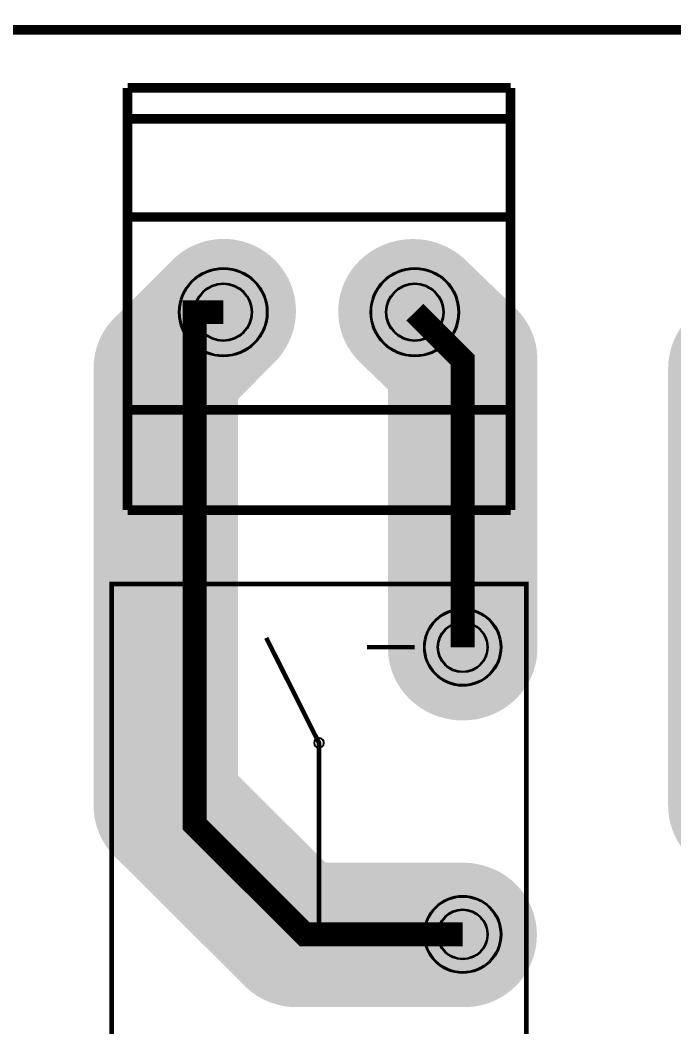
# Model space of a CAD drawing. Extents: x 165 to 5832, y -705 to 3005.
# Drawn here: x 2288 to 2970, y 1953 to 3005 of the extents above; entities that cross this region are included whole.
import ezdxf

# ---------------------------------------------------------------- set-up
doc = ezdxf.new("R2010")
doc.units = 9
for name, color, linetype, true_color in [('BoardOutLine', 7, 'Continuous', 0xff00ff), ('BottomLayer', 7, 'Continuous', 0x0000ff), ('BottomPasteMaskLayer', 7, 'Continuous', 0x800000), ('BottomSolderMaskLayer', 7, 'Continuous', 0xaa00ff), ('Multi-Layer', 7, 'Continuous', 0xc0c0c0), ('TopSilkLayer', 7, 'Continuous', 0xffcc00), ('TopSolderMaskLayer', 7, 'Continuous', 0x800080)]:
    doc.layers.add(name, color=color, linetype=linetype, true_color=true_color)

msp = doc.modelspace()

# ---------------------------------------------------------------- hatches: boundary and pattern name
at = {"layer": 'BottomLayer'}
for points in [[(2750, 1975), (2575, 1975), (2572.5, 1975), (2570.1, 1975.2), (2567.6, 1975.4), (2565.2, 1975.6), (2562.8, 1976), (2560.4, 1976.4), (2558, 1977), (2555.6, 1977.6), (2553.2, 1978.2), (2550.9, 1979), (2548.6, 1979.8), (2546.3, 1980.7), (2544, 1981.7), (2541.8, 1982.7), (2539.6, 1983.9), (2537.5, 1985), (2535.4, 1986.3), (2533.3, 1987.6), (2531.3, 1989), (2529.3, 1990.5), (2527.4, 1992), (2525.5, 1993.6), (2523.7, 1995.3), (2522, 1997), (2387, 2132), (2385.3, 2133.7), (2383.6, 2135.5), (2382, 2137.4), (2380.5, 2139.3), (2379, 2141.3), (2377.6, 2143.3), (2376.3, 2145.4), (2375, 2147.5), (2373.9, 2149.6), (2372.7, 2151.8), (2371.7, 2154), (2370.7, 2156.3), (2369.8, 2158.6), (2369, 2160.9), (2368.2, 2163.2), (2367.6, 2165.6), (2367, 2168), (2366.4, 2170.4), (2366, 2172.8), (2365.6, 2175.2), (2365.4, 2177.6), (2365.2, 2180.1), (2365, 2182.5), (2365, 2185), (2365, 2640), (2365, 2642.5), (2365.2, 2644.9), (2365.4, 2647.4), (2365.6, 2649.8), (2366, 2652.2), (2366.4, 2654.6), (2367, 2657), (2367.6, 2659.4), (2368.2, 2661.8), (2369, 2664.1), (2369.8, 2666.4), (2370.7, 2668.7), (2371.7, 2671), (2372.7, 2673.2), (2373.9, 2675.4), (2375, 2677.5), (2376.3, 2679.6), (2377.6, 2681.7), (2379, 2683.7), (2380.5, 2685.7), (2382, 2687.6), (2383.6, 2689.5), (2385.3, 2691.3), (2387, 2693), (2447, 2753), (2448.7, 2754.7), (2450.5, 2756.4), (2452.4, 2758), (2454.3, 2759.5), (2456.3, 2761), (2458.3, 2762.4), (2460.4, 2763.7), (2462.5, 2765), (2464.6, 2766.1), (2466.8, 2767.3), (2469, 2768.3), (2471.3, 2769.3), (2473.6, 2770.2), (2475.9, 2771), (2478.2, 2771.8), (2480.6, 2772.4), (2483, 2773), (2485.4, 2773.6), (2487.8, 2774), (2490.2, 2774.4), (2492.6, 2774.6), (2495.1, 2774.8), (2497.5, 2775), (2500, 2775), (2502.5, 2775), (2504.9, 2774.8), (2507.4, 2774.6), (2509.8, 2774.4), (2512.2, 2774), (2514.6, 2773.6), (2517, 2773), (2519.4, 2772.4), (2521.8, 2771.8), (2524.1, 2771), (2526.4, 2770.2), (2528.7, 2769.3), (2531, 2768.3), (2533.2, 2767.3), (2535.4, 2766.1), (2537.5, 2765), (2539.6, 2763.7), (2541.7, 2762.4), (2543.7, 2761), (2545.7, 2759.5), (2547.6, 2758), (2549.5, 2756.4), (2551.3, 2754.7), (2553, 2753), (2554.7, 2751.3), (2556.4, 2749.5), (2558, 2747.6), (2559.5, 2745.7), (2561, 2743.7), (2562.4, 2741.7), (2563.7, 2739.6), (2565, 2737.5), (2566.1, 2735.4), (2567.3, 2733.2), (2568.3, 2731), (2569.3, 2728.7), (2570.2, 2726.4), (2571, 2724.1), (2571.8, 2721.8), (2572.4, 2719.4), (2573, 2717), (2573.6, 2714.6), (2574, 2712.2), (2574.4, 2709.8), (2574.6, 2707.4), (2574.8, 2704.9), (2575, 2702.5), (2575, 2700), (2575, 2697.5), (2574.8, 2695.1), (2574.6, 2692.6), (2574.4, 2690.2), (2574, 2687.8), (2573.6, 2685.4), (2573, 2683), (2572.4, 2680.6), (2571.8, 2678.2), (2571, 2675.9), (2570.2, 2673.6), (2569.3, 2671.3), (2568.3, 2669), (2567.3, 2666.8), (2566.1, 2664.6), (2565, 2662.5), (2563.7, 2660.4), (2562.4, 2658.3), (2561, 2656.3), (2559.5, 2654.3), (2558, 2652.4), (2556.4, 2650.5), (2554.7, 2648.7), (2553, 2647), (2515, 2608.9), (2515, 2216.1), (2606.1, 2125), (2750, 2125), (2752.5, 2125), (2754.9, 2124.8), (2757.4, 2124.6), (2759.8, 2124.4), (2762.2, 2124), (2764.6, 2123.6), (2767, 2123), (2769.4, 2122.4), (2771.8, 2121.8), (2774.1, 2121), (2776.4, 2120.2), (2778.7, 2119.3), (2781, 2118.3), (2783.2, 2117.3), (2785.4, 2116.1), (2787.5, 2115), (2789.6, 2113.7), (2791.7, 2112.4), (2793.7, 2111), (2795.7, 2109.5), (2797.6, 2108), (2799.5, 2106.4), (2801.3, 2104.7), (2803, 2103), (2804.7, 2101.3), (2806.4, 2099.5), (2808, 2097.6), (2809.5, 2095.7), (2811, 2093.7), (2812.4, 2091.7), (2813.7, 2089.6), (2815, 2087.5), (2816.1, 2085.4), (2817.3, 2083.2), (2818.3, 2081), (2819.3, 2078.7), (2820.2, 2076.4), (2821, 2074.1), (2821.8, 2071.8), (2822.4, 2069.4), (2823, 2067), (2823.6, 2064.6), (2824, 2062.2), (2824.4, 2059.8), (2824.6, 2057.4), (2824.8, 2054.9), (2825, 2052.5), (2825, 2050), (2825, 2047.5), (2824.8, 2045.1), (2824.6, 2042.6), (2824.4, 2040.2), (2824, 2037.8), (2823.6, 2035.4), (2823, 2033), (2822.4, 2030.6), (2821.8, 2028.2), (2821, 2025.9), (2820.2, 2023.6), (2819.3, 2021.3), (2818.3, 2019), (2817.3, 2016.8), (2816.1, 2014.6), (2815, 2012.5), (2813.7, 2010.4), (2812.4, 2008.3), (2811, 2006.3), (2809.5, 2004.3), (2808, 2002.4), (2806.4, 2000.5), (2804.7, 1998.7), (2803, 1997), (2801.3, 1995.3), (2799.5, 1993.6), (2797.6, 1992), (2795.7, 1990.5), (2793.7, 1989), (2791.7, 1987.6), (2789.6, 1986.3), (2787.5, 1985), (2785.4, 1983.9), (2783.2, 1982.7), (2781, 1981.7), (2778.7, 1980.7), (2776.4, 1979.8), (2774.1, 1979), (2771.8, 1978.2), (2769.4, 1977.6), (2767, 1977), (2764.6, 1976.4), (2762.2, 1976), (2759.8, 1975.6), (2757.4, 1975.4), (2754.9, 1975.2), (2752.5, 1975), (2750, 1975)], [(2675, 2350), (2675, 2618.9), (2647, 2647), (2645.3, 2648.7), (2643.6, 2650.5), (2642, 2652.4), (2640.5, 2654.3), (2639, 2656.3), (2637.6, 2658.3), (2636.3, 2660.4), (2635, 2662.5), (2633.9, 2664.6), (2632.7, 2666.8), (2631.7, 2669), (2630.7, 2671.3), (2629.8, 2673.6), (2629, 2675.9), (2628.2, 2678.2), (2627.6, 2680.6), (2627, 2683), (2626.4, 2685.4), (2626, 2687.8), (2625.6, 2690.2), (2625.4, 2692.6), (2625.2, 2695.1), (2625, 2697.5), (2625, 2700), (2625, 2702.5), (2625.2, 2704.9), (2625.4, 2707.4), (2625.6, 2709.8), (2626, 2712.2), (2626.4, 2714.6), (2627, 2717), (2627.6, 2719.4), (2628.2, 2721.8), (2629, 2724.1), (2629.8, 2726.4), (2630.7, 2728.7), (2631.7, 2731), (2632.7, 2733.2), (2633.9, 2735.4), (2635, 2737.5), (2636.3, 2739.6), (2637.6, 2741.7), (2639, 2743.7), (2640.5, 2745.7), (2642, 2747.6), (2643.6, 2749.5), (2645.3, 2751.3), (2647, 2753), (2648.7, 2754.7), (2650.5, 2756.4), (2652.4, 2758), (2654.3, 2759.5), (2656.3, 2761), (2658.3, 2762.4), (2660.4, 2763.7), (2662.5, 2765), (2664.6, 2766.1), (2666.8, 2767.3), (2669, 2768.3), (2671.3, 2769.3), (2673.6, 2770.2), (2675.9, 2771), (2678.2, 2771.8), (2680.6, 2772.4), (2683, 2773), (2685.4, 2773.6), (2687.8, 2774), (2690.2, 2774.4), (2692.6, 2774.6), (2695.1, 2774.8), (2697.5, 2775), (2700, 2775), (2702.4, 2775), (2704.9, 2774.8), (2707.3, 2774.6), (2709.8, 2774.4), (2712.2, 2774), (2714.6, 2773.6), (2717, 2773), (2719.4, 2772.4), (2721.8, 2771.8), (2724.1, 2771), (2726.4, 2770.2), (2728.7, 2769.3), (2730.9, 2768.3), (2733.2, 2767.3), (2735.3, 2766.1), (2737.5, 2765), (2739.6, 2763.7), (2741.7, 2762.4), (2743.7, 2761), (2745.7, 2759.5), (2747.6, 2758), (2749.4, 2756.4), (2751.3, 2754.7), (2753, 2753), (2803, 2703), (2804.7, 2701.3), (2806.4, 2699.4), (2808, 2697.6), (2809.5, 2695.7), (2811, 2693.7), (2812.4, 2691.7), (2813.7, 2689.6), (2815, 2687.5), (2816.1, 2685.3), (2817.3, 2683.2), (2818.3, 2680.9), (2819.3, 2678.7), (2820.2, 2676.4), (2821, 2674.1), (2821.8, 2671.8), (2822.4, 2669.4), (2823, 2667), (2823.6, 2664.6), (2824, 2662.2), (2824.4, 2659.8), (2824.6, 2657.3), (2824.8, 2654.9), (2825, 2652.4), (2825, 2650), (2825, 2350), (2825, 2347.5), (2824.8, 2345.1), (2824.6, 2342.6), (2824.4, 2340.2), (2824, 2337.8), (2823.6, 2335.4), (2823, 2333), (2822.4, 2330.6), (2821.8, 2328.2), (2821, 2325.9), (2820.2, 2323.6), (2819.3, 2321.3), (2818.3, 2319), (2817.3, 2316.8), (2816.1, 2314.6), (2815, 2312.5), (2813.7, 2310.4), (2812.4, 2308.3), (2811, 2306.3), (2809.5, 2304.3), (2808, 2302.4), (2806.4, 2300.5), (2804.7, 2298.7), (2803, 2297), (2801.3, 2295.3), (2799.5, 2293.6), (2797.6, 2292), (2795.7, 2290.5), (2793.7, 2289), (2791.7, 2287.6), (2789.6, 2286.3), (2787.5, 2285), (2785.4, 2283.9), (2783.2, 2282.7), (2781, 2281.7), (2778.7, 2280.7), (2776.4, 2279.8), (2774.1, 2279), (2771.8, 2278.2), (2769.4, 2277.6), (2767, 2277), (2764.6, 2276.4), (2762.2, 2276), (2759.8, 2275.6), (2757.4, 2275.4), (2754.9, 2275.2), (2752.5, 2275), (2750, 2275), (2747.5, 2275), (2745.1, 2275.2), (2742.6, 2275.4), (2740.2, 2275.6), (2737.8, 2276), (2735.4, 2276.4), (2733, 2277), (2730.6, 2277.6), (2728.2, 2278.2), (2725.9, 2279), (2723.6, 2279.8), (2721.3, 2280.7), (2719, 2281.7), (2716.8, 2282.7), (2714.6, 2283.9), (2712.5, 2285), (2710.4, 2286.3), (2708.3, 2287.6), (2706.3, 2289), (2704.3, 2290.5), (2702.4, 2292), (2700.5, 2293.6), (2698.7, 2295.3), (2697, 2297), (2695.3, 2298.7), (2693.6, 2300.5), (2692, 2302.4), (2690.5, 2304.3), (2689, 2306.3), (2687.6, 2308.3), (2686.3, 2310.4), (2685, 2312.5), (2683.9, 2314.6), (2682.7, 2316.8), (2681.7, 2319), (2680.7, 2321.3), (2679.8, 2323.6), (2679, 2325.9), (2678.2, 2328.2), (2677.6, 2330.6), (2677, 2333), (2676.4, 2335.4), (2676, 2337.8), (2675.6, 2340.2), (2675.4, 2342.6), (2675.2, 2345.1), (2675, 2347.5), (2675, 2350)], [(3350, 1975), (3175, 1975), (3172.5, 1975), (3170.1, 1975.2), (3167.7, 1975.4), (3165.2, 1975.6), (3162.8, 1976), (3160.4, 1976.4), (3158, 1977), (3155.6, 1977.6), (3153.2, 1978.2), (3150.9, 1979), (3148.6, 1979.8), (3146.3, 1980.7), (3144, 1981.7), (3141.8, 1982.7), (3139.6, 1983.9), (3137.5, 1985), (3135.4, 1986.3), (3133.3, 1987.6), (3131.3, 1989), (3129.3, 1990.5), (3127.4, 1992), (3125.6, 1993.6), (3123.7, 1995.3), (3122, 1997), (2987, 2132), (2985.3, 2133.7), (2983.6, 2135.5), (2982, 2137.4), (2980.5, 2139.3), (2979, 2141.3), (2977.6, 2143.3), (2976.3, 2145.4), (2975, 2147.5), (2973.9, 2149.6), (2972.7, 2151.8), (2971.7, 2154), (2970.7, 2156.3), (2969.8, 2158.6), (2969, 2160.9), (2968.2, 2163.2), (2967.6, 2165.6), (2967, 2168), (2966.4, 2170.4), (2966, 2172.8), (2965.6, 2175.2), (2965.4, 2177.6), (2965.2, 2180.1), (2965, 2182.5), (2965, 2185), (2965, 2640), (2965, 2642.5), (2965.2, 2644.9), (2965.4, 2647.4), (2965.6, 2649.8), (2966, 2652.2), (2966.4, 2654.6), (2967, 2657), (2967.6, 2659.4), (2968.2, 2661.8), (2969, 2664.1), (2969.8, 2666.4), (2970.7, 2668.7), (2971.7, 2671), (2972.7, 2673.2), (2973.9, 2675.4), (2975, 2677.5), (2976.3, 2679.6), (2977.6, 2681.7), (2979, 2683.7), (2980.5, 2685.7), (2982, 2687.6), (2983.6, 2689.5), (2985.3, 2691.3), (2987, 2693), (3047, 2753), (3048.7, 2754.7), (3050.6, 2756.4), (3052.4, 2758), (3054.3, 2759.5), (3056.3, 2761), (3058.3, 2762.4), (3060.4, 2763.7), (3062.5, 2765), (3064.6, 2766.1), (3066.8, 2767.3), (3069, 2768.3), (3071.3, 2769.3), (3073.6, 2770.2), (3075.9, 2771), (3078.2, 2771.8), (3080.6, 2772.4), (3083, 2773), (3085.4, 2773.6), (3087.8, 2774), (3090.2, 2774.4), (3092.7, 2774.6), (3095.1, 2774.8), (3097.5, 2775), (3100, 2775), (3102.5, 2775), (3104.9, 2774.8), (3107.4, 2774.6), (3109.8, 2774.4), (3112.2, 2774), (3114.6, 2773.6), (3117, 2773), (3119.4, 2772.4), (3121.8, 2771.8), (3124.1, 2771), (3126.4, 2770.2), (3128.7, 2769.3), (3131, 2768.3), (3133.2, 2767.3), (3135.4, 2766.1), (3137.5, 2765), (3139.6, 2763.7), (3141.7, 2762.4), (3143.7, 2761), (3145.7, 2759.5), (3147.6, 2758), (3149.5, 2756.4), (3151.3, 2754.7), (3153, 2753), (3154.7, 2751.3), (3156.4, 2749.5), (3158, 2747.6), (3159.5, 2745.7), (3161, 2743.7), (3162.4, 2741.7), (3163.7, 2739.6), (3165, 2737.5), (3166.1, 2735.4), (3167.3, 2733.2), (3168.3, 2731), (3169.3, 2728.7), (3170.2, 2726.4), (3171, 2724.1), (3171.8, 2721.8), (3172.4, 2719.4), (3173, 2717), (3173.6, 2714.6), (3174, 2712.2), (3174.4, 2709.8), (3174.6, 2707.4), (3174.8, 2704.9), (3175, 2702.5), (3175, 2700), (3175, 2697.5), (3174.8, 2695.1), (3174.6, 2692.6), (3174.4, 2690.2), (3174, 2687.8), (3173.6, 2685.4), (3173, 2683), (3172.4, 2680.6), (3171.8, 2678.2), (3171, 2675.9), (3170.2, 2673.6), (3169.3, 2671.3), (3168.3, 2669), (3167.3, 2666.8), (3166.1, 2664.6), (3165, 2662.5), (3163.7, 2660.4), (3162.4, 2658.3), (3161, 2656.3), (3159.5, 2654.3), (3158, 2652.4), (3156.4, 2650.5), (3154.7, 2648.7), (3153, 2647), (3115, 2608.9), (3115, 2216.1), (3206.1, 2125), (3350, 2125), (3352.5, 2125), (3354.9, 2124.8), (3357.4, 2124.6), (3359.8, 2124.4), (3362.2, 2124), (3364.6, 2123.6), (3367, 2123), (3369.4, 2122.4), (3371.8, 2121.8), (3374.1, 2121), (3376.4, 2120.2), (3378.7, 2119.3), (3381, 2118.3), (3383.2, 2117.3), (3385.4, 2116.1), (3387.5, 2115), (3389.6, 2113.7), (3391.7, 2112.4), (3393.7, 2111), (3395.7, 2109.5), (3397.6, 2108), (3399.5, 2106.4), (3401.3, 2104.7), (3403, 2103), (3404.7, 2101.3), (3406.4, 2099.5), (3408, 2097.6), (3409.5, 2095.7), (3411, 2093.7), (3412.4, 2091.7), (3413.7, 2089.6), (3415, 2087.5), (3416.1, 2085.4), (3417.3, 2083.2), (3418.3, 2081), (3419.3, 2078.7), (3420.2, 2076.4), (3421, 2074.1), (3421.8, 2071.8), (3422.4, 2069.4), (3423, 2067), (3423.6, 2064.6), (3424, 2062.2), (3424.4, 2059.8), (3424.6, 2057.4), (3424.8, 2054.9), (3425, 2052.5), (3425, 2050), (3425, 2047.5), (3424.8, 2045.1), (3424.6, 2042.6), (3424.4, 2040.2), (3424, 2037.8), (3423.6, 2035.4), (3423, 2033), (3422.4, 2030.6), (3421.8, 2028.2), (3421, 2025.9), (3420.2, 2023.6), (3419.3, 2021.3), (3418.3, 2019), (3417.3, 2016.8), (3416.1, 2014.6), (3415, 2012.5), (3413.7, 2010.4), (3412.4, 2008.3), (3411, 2006.3), (3409.5, 2004.3), (3408, 2002.4), (3406.4, 2000.5), (3404.7, 1998.7), (3403, 1997), (3401.3, 1995.3), (3399.5, 1993.6), (3397.6, 1992), (3395.7, 1990.5), (3393.7, 1989), (3391.7, 1987.6), (3389.6, 1986.3), (3387.5, 1985), (3385.4, 1983.9), (3383.2, 1982.7), (3381, 1981.7), (3378.7, 1980.7), (3376.4, 1979.8), (3374.1, 1979), (3371.8, 1978.2), (3369.4, 1977.6), (3367, 1977), (3364.6, 1976.4), (3362.2, 1976), (3359.8, 1975.6), (3357.4, 1975.4), (3354.9, 1975.2), (3352.5, 1975), (3350, 1975)]]:
    msp.add_hatch(color=256, dxfattribs=at).paths.add_polyline_path(points)
at = {"layer": 'BottomPasteMaskLayer'}
for points in [[(2750, 1975), (2575, 1975), (2572.5, 1975), (2570.1, 1975.2), (2567.6, 1975.4), (2565.2, 1975.6), (2562.8, 1976), (2560.4, 1976.4), (2558, 1977), (2555.6, 1977.6), (2553.2, 1978.2), (2550.9, 1979), (2548.6, 1979.8), (2546.3, 1980.7), (2544, 1981.7), (2541.8, 1982.7), (2539.6, 1983.9), (2537.5, 1985), (2535.4, 1986.3), (2533.3, 1987.6), (2531.3, 1989), (2529.3, 1990.5), (2527.4, 1992), (2525.5, 1993.6), (2523.7, 1995.3), (2522, 1997), (2387, 2132), (2385.3, 2133.7), (2383.6, 2135.5), (2382, 2137.4), (2380.5, 2139.3), (2379, 2141.3), (2377.6, 2143.3), (2376.3, 2145.4), (2375, 2147.5), (2373.9, 2149.6), (2372.7, 2151.8), (2371.7, 2154), (2370.7, 2156.3), (2369.8, 2158.6), (2369, 2160.9), (2368.2, 2163.2), (2367.6, 2165.6), (2367, 2168), (2366.4, 2170.4), (2366, 2172.8), (2365.6, 2175.2), (2365.4, 2177.6), (2365.2, 2180.1), (2365, 2182.5), (2365, 2185), (2365, 2640), (2365, 2642.5), (2365.2, 2644.9), (2365.4, 2647.4), (2365.6, 2649.8), (2366, 2652.2), (2366.4, 2654.6), (2367, 2657), (2367.6, 2659.4), (2368.2, 2661.8), (2369, 2664.1), (2369.8, 2666.4), (2370.7, 2668.7), (2371.7, 2671), (2372.7, 2673.2), (2373.9, 2675.4), (2375, 2677.5), (2376.3, 2679.6), (2377.6, 2681.7), (2379, 2683.7), (2380.5, 2685.7), (2382, 2687.6), (2383.6, 2689.5), (2385.3, 2691.3), (2387, 2693), (2447, 2753), (2448.7, 2754.7), (2450.5, 2756.4), (2452.4, 2758), (2454.3, 2759.5), (2456.3, 2761), (2458.3, 2762.4), (2460.4, 2763.7), (2462.5, 2765), (2464.6, 2766.1), (2466.8, 2767.3), (2469, 2768.3), (2471.3, 2769.3), (2473.6, 2770.2), (2475.9, 2771), (2478.2, 2771.8), (2480.6, 2772.4), (2483, 2773), (2485.4, 2773.6), (2487.8, 2774), (2490.2, 2774.4), (2492.6, 2774.6), (2495.1, 2774.8), (2497.5, 2775), (2500, 2775), (2502.5, 2775), (2504.9, 2774.8), (2507.4, 2774.6), (2509.8, 2774.4), (2512.2, 2774), (2514.6, 2773.6), (2517, 2773), (2519.4, 2772.4), (2521.8, 2771.8), (2524.1, 2771), (2526.4, 2770.2), (2528.7, 2769.3), (2531, 2768.3), (2533.2, 2767.3), (2535.4, 2766.1), (2537.5, 2765), (2539.6, 2763.7), (2541.7, 2762.4), (2543.7, 2761), (2545.7, 2759.5), (2547.6, 2758), (2549.5, 2756.4), (2551.3, 2754.7), (2553, 2753), (2554.7, 2751.3), (2556.4, 2749.5), (2558, 2747.6), (2559.5, 2745.7), (2561, 2743.7), (2562.4, 2741.7), (2563.7, 2739.6), (2565, 2737.5), (2566.1, 2735.4), (2567.3, 2733.2), (2568.3, 2731), (2569.3, 2728.7), (2570.2, 2726.4), (2571, 2724.1), (2571.8, 2721.8), (2572.4, 2719.4), (2573, 2717), (2573.6, 2714.6), (2574, 2712.2), (2574.4, 2709.8), (2574.6, 2707.4), (2574.8, 2704.9), (2575, 2702.5), (2575, 2700), (2575, 2697.5), (2574.8, 2695.1), (2574.6, 2692.6), (2574.4, 2690.2), (2574, 2687.8), (2573.6, 2685.4), (2573, 2683), (2572.4, 2680.6), (2571.8, 2678.2), (2571, 2675.9), (2570.2, 2673.6), (2569.3, 2671.3), (2568.3, 2669), (2567.3, 2666.8), (2566.1, 2664.6), (2565, 2662.5), (2563.7, 2660.4), (2562.4, 2658.3), (2561, 2656.3), (2559.5, 2654.3), (2558, 2652.4), (2556.4, 2650.5), (2554.7, 2648.7), (2553, 2647), (2515, 2608.9), (2515, 2216.1), (2606.1, 2125), (2750, 2125), (2752.5, 2125), (2754.9, 2124.8), (2757.4, 2124.6), (2759.8, 2124.4), (2762.2, 2124), (2764.6, 2123.6), (2767, 2123), (2769.4, 2122.4), (2771.8, 2121.8), (2774.1, 2121), (2776.4, 2120.2), (2778.7, 2119.3), (2781, 2118.3), (2783.2, 2117.3), (2785.4, 2116.1), (2787.5, 2115), (2789.6, 2113.7), (2791.7, 2112.4), (2793.7, 2111), (2795.7, 2109.5), (2797.6, 2108), (2799.5, 2106.4), (2801.3, 2104.7), (2803, 2103), (2804.7, 2101.3), (2806.4, 2099.5), (2808, 2097.6), (2809.5, 2095.7), (2811, 2093.7), (2812.4, 2091.7), (2813.7, 2089.6), (2815, 2087.5), (2816.1, 2085.4), (2817.3, 2083.2), (2818.3, 2081), (2819.3, 2078.7), (2820.2, 2076.4), (2821, 2074.1), (2821.8, 2071.8), (2822.4, 2069.4), (2823, 2067), (2823.6, 2064.6), (2824, 2062.2), (2824.4, 2059.8), (2824.6, 2057.4), (2824.8, 2054.9), (2825, 2052.5), (2825, 2050), (2825, 2047.5), (2824.8, 2045.1), (2824.6, 2042.6), (2824.4, 2040.2), (2824, 2037.8), (2823.6, 2035.4), (2823, 2033), (2822.4, 2030.6), (2821.8, 2028.2), (2821, 2025.9), (2820.2, 2023.6), (2819.3, 2021.3), (2818.3, 2019), (2817.3, 2016.8), (2816.1, 2014.6), (2815, 2012.5), (2813.7, 2010.4), (2812.4, 2008.3), (2811, 2006.3), (2809.5, 2004.3), (2808, 2002.4), (2806.4, 2000.5), (2804.7, 1998.7), (2803, 1997), (2801.3, 1995.3), (2799.5, 1993.6), (2797.6, 1992), (2795.7, 1990.5), (2793.7, 1989), (2791.7, 1987.6), (2789.6, 1986.3), (2787.5, 1985), (2785.4, 1983.9), (2783.2, 1982.7), (2781, 1981.7), (2778.7, 1980.7), (2776.4, 1979.8), (2774.1, 1979), (2771.8, 1978.2), (2769.4, 1977.6), (2767, 1977), (2764.6, 1976.4), (2762.2, 1976), (2759.8, 1975.6), (2757.4, 1975.4), (2754.9, 1975.2), (2752.5, 1975), (2750, 1975)], [(2675, 2350), (2675, 2618.9), (2647, 2647), (2645.3, 2648.7), (2643.6, 2650.5), (2642, 2652.4), (2640.5, 2654.3), (2639, 2656.3), (2637.6, 2658.3), (2636.3, 2660.4), (2635, 2662.5), (2633.9, 2664.6), (2632.7, 2666.8), (2631.7, 2669), (2630.7, 2671.3), (2629.8, 2673.6), (2629, 2675.9), (2628.2, 2678.2), (2627.6, 2680.6), (2627, 2683), (2626.4, 2685.4), (2626, 2687.8), (2625.6, 2690.2), (2625.4, 2692.6), (2625.2, 2695.1), (2625, 2697.5), (2625, 2700), (2625, 2702.5), (2625.2, 2704.9), (2625.4, 2707.4), (2625.6, 2709.8), (2626, 2712.2), (2626.4, 2714.6), (2627, 2717), (2627.6, 2719.4), (2628.2, 2721.8), (2629, 2724.1), (2629.8, 2726.4), (2630.7, 2728.7), (2631.7, 2731), (2632.7, 2733.2), (2633.9, 2735.4), (2635, 2737.5), (2636.3, 2739.6), (2637.6, 2741.7), (2639, 2743.7), (2640.5, 2745.7), (2642, 2747.6), (2643.6, 2749.5), (2645.3, 2751.3), (2647, 2753), (2648.7, 2754.7), (2650.5, 2756.4), (2652.4, 2758), (2654.3, 2759.5), (2656.3, 2761), (2658.3, 2762.4), (2660.4, 2763.7), (2662.5, 2765), (2664.6, 2766.1), (2666.8, 2767.3), (2669, 2768.3), (2671.3, 2769.3), (2673.6, 2770.2), (2675.9, 2771), (2678.2, 2771.8), (2680.6, 2772.4), (2683, 2773), (2685.4, 2773.6), (2687.8, 2774), (2690.2, 2774.4), (2692.6, 2774.6), (2695.1, 2774.8), (2697.5, 2775), (2700, 2775), (2702.4, 2775), (2704.9, 2774.8), (2707.3, 2774.6), (2709.8, 2774.4), (2712.2, 2774), (2714.6, 2773.6), (2717, 2773), (2719.4, 2772.4), (2721.8, 2771.8), (2724.1, 2771), (2726.4, 2770.2), (2728.7, 2769.3), (2730.9, 2768.3), (2733.2, 2767.3), (2735.3, 2766.1), (2737.5, 2765), (2739.6, 2763.7), (2741.7, 2762.4), (2743.7, 2761), (2745.7, 2759.5), (2747.6, 2758), (2749.4, 2756.4), (2751.3, 2754.7), (2753, 2753), (2803, 2703), (2804.7, 2701.3), (2806.4, 2699.4), (2808, 2697.6), (2809.5, 2695.7), (2811, 2693.7), (2812.4, 2691.7), (2813.7, 2689.6), (2815, 2687.5), (2816.1, 2685.3), (2817.3, 2683.2), (2818.3, 2680.9), (2819.3, 2678.7), (2820.2, 2676.4), (2821, 2674.1), (2821.8, 2671.8), (2822.4, 2669.4), (2823, 2667), (2823.6, 2664.6), (2824, 2662.2), (2824.4, 2659.8), (2824.6, 2657.3), (2824.8, 2654.9), (2825, 2652.4), (2825, 2650), (2825, 2350), (2825, 2347.5), (2824.8, 2345.1), (2824.6, 2342.6), (2824.4, 2340.2), (2824, 2337.8), (2823.6, 2335.4), (2823, 2333), (2822.4, 2330.6), (2821.8, 2328.2), (2821, 2325.9), (2820.2, 2323.6), (2819.3, 2321.3), (2818.3, 2319), (2817.3, 2316.8), (2816.1, 2314.6), (2815, 2312.5), (2813.7, 2310.4), (2812.4, 2308.3), (2811, 2306.3), (2809.5, 2304.3), (2808, 2302.4), (2806.4, 2300.5), (2804.7, 2298.7), (2803, 2297), (2801.3, 2295.3), (2799.5, 2293.6), (2797.6, 2292), (2795.7, 2290.5), (2793.7, 2289), (2791.7, 2287.6), (2789.6, 2286.3), (2787.5, 2285), (2785.4, 2283.9), (2783.2, 2282.7), (2781, 2281.7), (2778.7, 2280.7), (2776.4, 2279.8), (2774.1, 2279), (2771.8, 2278.2), (2769.4, 2277.6), (2767, 2277), (2764.6, 2276.4), (2762.2, 2276), (2759.8, 2275.6), (2757.4, 2275.4), (2754.9, 2275.2), (2752.5, 2275), (2750, 2275), (2747.5, 2275), (2745.1, 2275.2), (2742.6, 2275.4), (2740.2, 2275.6), (2737.8, 2276), (2735.4, 2276.4), (2733, 2277), (2730.6, 2277.6), (2728.2, 2278.2), (2725.9, 2279), (2723.6, 2279.8), (2721.3, 2280.7), (2719, 2281.7), (2716.8, 2282.7), (2714.6, 2283.9), (2712.5, 2285), (2710.4, 2286.3), (2708.3, 2287.6), (2706.3, 2289), (2704.3, 2290.5), (2702.4, 2292), (2700.5, 2293.6), (2698.7, 2295.3), (2697, 2297), (2695.3, 2298.7), (2693.6, 2300.5), (2692, 2302.4), (2690.5, 2304.3), (2689, 2306.3), (2687.6, 2308.3), (2686.3, 2310.4), (2685, 2312.5), (2683.9, 2314.6), (2682.7, 2316.8), (2681.7, 2319), (2680.7, 2321.3), (2679.8, 2323.6), (2679, 2325.9), (2678.2, 2328.2), (2677.6, 2330.6), (2677, 2333), (2676.4, 2335.4), (2676, 2337.8), (2675.6, 2340.2), (2675.4, 2342.6), (2675.2, 2345.1), (2675, 2347.5), (2675, 2350)], [(3350, 1975), (3175, 1975), (3172.5, 1975), (3170.1, 1975.2), (3167.7, 1975.4), (3165.2, 1975.6), (3162.8, 1976), (3160.4, 1976.4), (3158, 1977), (3155.6, 1977.6), (3153.2, 1978.2), (3150.9, 1979), (3148.6, 1979.8), (3146.3, 1980.7), (3144, 1981.7), (3141.8, 1982.7), (3139.6, 1983.9), (3137.5, 1985), (3135.4, 1986.3), (3133.3, 1987.6), (3131.3, 1989), (3129.3, 1990.5), (3127.4, 1992), (3125.6, 1993.6), (3123.7, 1995.3), (3122, 1997), (2987, 2132), (2985.3, 2133.7), (2983.6, 2135.5), (2982, 2137.4), (2980.5, 2139.3), (2979, 2141.3), (2977.6, 2143.3), (2976.3, 2145.4), (2975, 2147.5), (2973.9, 2149.6), (2972.7, 2151.8), (2971.7, 2154), (2970.7, 2156.3), (2969.8, 2158.6), (2969, 2160.9), (2968.2, 2163.2), (2967.6, 2165.6), (2967, 2168), (2966.4, 2170.4), (2966, 2172.8), (2965.6, 2175.2), (2965.4, 2177.6), (2965.2, 2180.1), (2965, 2182.5), (2965, 2185), (2965, 2640), (2965, 2642.5), (2965.2, 2644.9), (2965.4, 2647.4), (2965.6, 2649.8), (2966, 2652.2), (2966.4, 2654.6), (2967, 2657), (2967.6, 2659.4), (2968.2, 2661.8), (2969, 2664.1), (2969.8, 2666.4), (2970.7, 2668.7), (2971.7, 2671), (2972.7, 2673.2), (2973.9, 2675.4), (2975, 2677.5), (2976.3, 2679.6), (2977.6, 2681.7), (2979, 2683.7), (2980.5, 2685.7), (2982, 2687.6), (2983.6, 2689.5), (2985.3, 2691.3), (2987, 2693), (3047, 2753), (3048.7, 2754.7), (3050.6, 2756.4), (3052.4, 2758), (3054.3, 2759.5), (3056.3, 2761), (3058.3, 2762.4), (3060.4, 2763.7), (3062.5, 2765), (3064.6, 2766.1), (3066.8, 2767.3), (3069, 2768.3), (3071.3, 2769.3), (3073.6, 2770.2), (3075.9, 2771), (3078.2, 2771.8), (3080.6, 2772.4), (3083, 2773), (3085.4, 2773.6), (3087.8, 2774), (3090.2, 2774.4), (3092.7, 2774.6), (3095.1, 2774.8), (3097.5, 2775), (3100, 2775), (3102.5, 2775), (3104.9, 2774.8), (3107.4, 2774.6), (3109.8, 2774.4), (3112.2, 2774), (3114.6, 2773.6), (3117, 2773), (3119.4, 2772.4), (3121.8, 2771.8), (3124.1, 2771), (3126.4, 2770.2), (3128.7, 2769.3), (3131, 2768.3), (3133.2, 2767.3), (3135.4, 2766.1), (3137.5, 2765), (3139.6, 2763.7), (3141.7, 2762.4), (3143.7, 2761), (3145.7, 2759.5), (3147.6, 2758), (3149.5, 2756.4), (3151.3, 2754.7), (3153, 2753), (3154.7, 2751.3), (3156.4, 2749.5), (3158, 2747.6), (3159.5, 2745.7), (3161, 2743.7), (3162.4, 2741.7), (3163.7, 2739.6), (3165, 2737.5), (3166.1, 2735.4), (3167.3, 2733.2), (3168.3, 2731), (3169.3, 2728.7), (3170.2, 2726.4), (3171, 2724.1), (3171.8, 2721.8), (3172.4, 2719.4), (3173, 2717), (3173.6, 2714.6), (3174, 2712.2), (3174.4, 2709.8), (3174.6, 2707.4), (3174.8, 2704.9), (3175, 2702.5), (3175, 2700), (3175, 2697.5), (3174.8, 2695.1), (3174.6, 2692.6), (3174.4, 2690.2), (3174, 2687.8), (3173.6, 2685.4), (3173, 2683), (3172.4, 2680.6), (3171.8, 2678.2), (3171, 2675.9), (3170.2, 2673.6), (3169.3, 2671.3), (3168.3, 2669), (3167.3, 2666.8), (3166.1, 2664.6), (3165, 2662.5), (3163.7, 2660.4), (3162.4, 2658.3), (3161, 2656.3), (3159.5, 2654.3), (3158, 2652.4), (3156.4, 2650.5), (3154.7, 2648.7), (3153, 2647), (3115, 2608.9), (3115, 2216.1), (3206.1, 2125), (3350, 2125), (3352.5, 2125), (3354.9, 2124.8), (3357.4, 2124.6), (3359.8, 2124.4), (3362.2, 2124), (3364.6, 2123.6), (3367, 2123), (3369.4, 2122.4), (3371.8, 2121.8), (3374.1, 2121), (3376.4, 2120.2), (3378.7, 2119.3), (3381, 2118.3), (3383.2, 2117.3), (3385.4, 2116.1), (3387.5, 2115), (3389.6, 2113.7), (3391.7, 2112.4), (3393.7, 2111), (3395.7, 2109.5), (3397.6, 2108), (3399.5, 2106.4), (3401.3, 2104.7), (3403, 2103), (3404.7, 2101.3), (3406.4, 2099.5), (3408, 2097.6), (3409.5, 2095.7), (3411, 2093.7), (3412.4, 2091.7), (3413.7, 2089.6), (3415, 2087.5), (3416.1, 2085.4), (3417.3, 2083.2), (3418.3, 2081), (3419.3, 2078.7), (3420.2, 2076.4), (3421, 2074.1), (3421.8, 2071.8), (3422.4, 2069.4), (3423, 2067), (3423.6, 2064.6), (3424, 2062.2), (3424.4, 2059.8), (3424.6, 2057.4), (3424.8, 2054.9), (3425, 2052.5), (3425, 2050), (3425, 2047.5), (3424.8, 2045.1), (3424.6, 2042.6), (3424.4, 2040.2), (3424, 2037.8), (3423.6, 2035.4), (3423, 2033), (3422.4, 2030.6), (3421.8, 2028.2), (3421, 2025.9), (3420.2, 2023.6), (3419.3, 2021.3), (3418.3, 2019), (3417.3, 2016.8), (3416.1, 2014.6), (3415, 2012.5), (3413.7, 2010.4), (3412.4, 2008.3), (3411, 2006.3), (3409.5, 2004.3), (3408, 2002.4), (3406.4, 2000.5), (3404.7, 1998.7), (3403, 1997), (3401.3, 1995.3), (3399.5, 1993.6), (3397.6, 1992), (3395.7, 1990.5), (3393.7, 1989), (3391.7, 1987.6), (3389.6, 1986.3), (3387.5, 1985), (3385.4, 1983.9), (3383.2, 1982.7), (3381, 1981.7), (3378.7, 1980.7), (3376.4, 1979.8), (3374.1, 1979), (3371.8, 1978.2), (3369.4, 1977.6), (3367, 1977), (3364.6, 1976.4), (3362.2, 1976), (3359.8, 1975.6), (3357.4, 1975.4), (3354.9, 1975.2), (3352.5, 1975), (3350, 1975)]]:
    msp.add_hatch(color=256, dxfattribs=at).paths.add_polyline_path(points)
at = {"layer": 'BottomSolderMaskLayer'}
for points in [[(2752, 1974.1), (2575.9, 1974.1), (2573.4, 1974.1), (2570.9, 1974.2), (2568.5, 1974.4), (2566, 1974.7), (2563.6, 1975.1), (2561.1, 1975.5), (2558.7, 1976.1), (2556.3, 1976.7), (2554, 1977.3), (2551.6, 1978.1), (2549.3, 1978.9), (2547, 1979.8), (2544.7, 1980.8), (2542.5, 1981.8), (2540.3, 1983), (2538.1, 1984.2), (2536, 1985.4), (2533.9, 1986.8), (2531.9, 1988.2), (2529.9, 1989.6), (2528, 1991.2), (2526.1, 1992.8), (2524.3, 1994.4), (2522.5, 1996.1), (2386.6, 2131.5), (2384.9, 2133.3), (2383.2, 2135.1), (2381.6, 2137), (2380.1, 2138.9), (2378.6, 2140.9), (2377.2, 2142.9), (2375.9, 2145), (2374.6, 2147.1), (2373.4, 2149.3), (2372.3, 2151.5), (2371.2, 2153.7), (2370.3, 2155.9), (2369.4, 2158.2), (2368.5, 2160.6), (2367.8, 2162.9), (2367.1, 2165.3), (2366.5, 2167.6), (2366, 2170.1), (2365.5, 2172.5), (2365.2, 2174.9), (2364.9, 2177.4), (2364.7, 2179.8), (2364.6, 2182.3), (2364.5, 2184.7), (2364.5, 2641.1), (2364.6, 2643.6), (2364.7, 2646.1), (2364.9, 2648.5), (2365.2, 2651), (2365.5, 2653.4), (2366, 2655.8), (2366.5, 2658.2), (2367.1, 2660.6), (2367.8, 2663), (2368.5, 2665.3), (2369.4, 2667.6), (2370.3, 2669.9), (2371.2, 2672.2), (2372.3, 2674.4), (2373.4, 2676.6), (2374.6, 2678.7), (2375.9, 2680.9), (2377.2, 2682.9), (2378.6, 2685), (2380.1, 2686.9), (2381.6, 2688.9), (2383.2, 2690.7), (2384.9, 2692.6), (2386.6, 2694.3), (2447, 2754.5), (2448.8, 2756.2), (2450.6, 2757.9), (2452.5, 2759.5), (2454.4, 2761), (2456.4, 2762.5), (2458.5, 2763.9), (2460.5, 2765.2), (2462.6, 2766.5), (2464.8, 2767.7), (2467, 2768.8), (2469.2, 2769.8), (2471.5, 2770.8), (2473.8, 2771.7), (2476.1, 2772.6), (2478.5, 2773.3), (2480.9, 2774), (2483.2, 2774.6), (2485.7, 2775.1), (2488.1, 2775.5), (2490.5, 2775.9), (2493, 2776.2), (2495.5, 2776.4), (2497.9, 2776.5), (2500.4, 2776.5), (2502.9, 2776.5), (2505.3, 2776.4), (2507.8, 2776.2), (2510.2, 2775.9), (2512.7, 2775.5), (2515.1, 2775.1), (2517.5, 2774.6), (2519.9, 2774), (2522.3, 2773.3), (2524.7, 2772.6), (2527, 2771.7), (2529.3, 2770.8), (2531.5, 2769.8), (2533.8, 2768.8), (2536, 2767.7), (2538.1, 2766.5), (2540.2, 2765.2), (2542.3, 2763.9), (2544.4, 2762.5), (2546.3, 2761), (2548.3, 2759.5), (2550.2, 2757.9), (2552, 2756.2), (2553.8, 2754.5), (2555.5, 2752.7), (2557.1, 2750.9), (2558.7, 2749), (2560.3, 2747.1), (2561.7, 2745.1), (2563.1, 2743.1), (2564.5, 2741), (2565.8, 2738.9), (2567, 2736.8), (2568.1, 2734.6), (2569.1, 2732.4), (2570.1, 2730.1), (2571, 2727.8), (2571.9, 2725.5), (2572.6, 2723.2), (2573.3, 2720.8), (2573.9, 2718.4), (2574.4, 2716), (2574.9, 2713.6), (2575.2, 2711.1), (2575.5, 2708.7), (2575.7, 2706.2), (2575.8, 2703.8), (2575.9, 2701.3), (2575.8, 2698.9), (2575.7, 2696.4), (2575.5, 2693.9), (2575.2, 2691.5), (2574.9, 2689.1), (2574.4, 2686.6), (2573.9, 2684.2), (2573.3, 2681.8), (2572.6, 2679.5), (2571.9, 2677.1), (2571, 2674.8), (2570.1, 2672.5), (2569.1, 2670.3), (2568.1, 2668), (2567, 2665.9), (2565.8, 2663.7), (2564.5, 2661.6), (2563.1, 2659.5), (2561.7, 2657.5), (2560.3, 2655.5), (2558.7, 2653.6), (2557.1, 2651.7), (2555.5, 2649.9), (2553.8, 2648.1), (2515.5, 2610), (2515.5, 2215.9), (2607.1, 2124.5), (2752, 2124.5), (2754.5, 2124.5), (2756.9, 2124.4), (2759.4, 2124.2), (2761.9, 2123.9), (2764.3, 2123.5), (2766.7, 2123.1), (2769.1, 2122.6), (2771.5, 2122), (2773.9, 2121.3), (2776.3, 2120.6), (2778.6, 2119.7), (2780.9, 2118.8), (2783.2, 2117.8), (2785.4, 2116.8), (2787.6, 2115.7), (2789.7, 2114.5), (2791.9, 2113.2), (2793.9, 2111.9), (2796, 2110.5), (2798, 2109), (2799.9, 2107.5), (2801.8, 2105.9), (2803.6, 2104.2), (2805.4, 2102.5), (2807.1, 2100.7), (2808.8, 2098.9), (2810.4, 2097), (2811.9, 2095.1), (2813.4, 2093.1), (2814.8, 2091.1), (2816.1, 2089), (2817.4, 2086.9), (2818.6, 2084.8), (2819.7, 2082.6), (2820.8, 2080.4), (2821.7, 2078.1), (2822.6, 2075.8), (2823.5, 2073.5), (2824.2, 2071.2), (2824.9, 2068.8), (2825.5, 2066.4), (2826, 2064), (2826.5, 2061.6), (2826.8, 2059.1), (2827.1, 2056.7), (2827.3, 2054.2), (2827.4, 2051.8), (2827.5, 2049.3), (2827.4, 2046.9), (2827.3, 2044.4), (2827.1, 2041.9), (2826.8, 2039.5), (2826.5, 2037.1), (2826, 2034.6), (2825.5, 2032.2), (2824.9, 2029.8), (2824.2, 2027.5), (2823.5, 2025.1), (2822.6, 2022.8), (2821.7, 2020.5), (2820.8, 2018.3), (2819.7, 2016), (2818.6, 2013.9), (2817.4, 2011.7), (2816.1, 2009.6), (2814.8, 2007.5), (2813.4, 2005.5), (2811.9, 2003.5), (2810.4, 2001.6), (2808.8, 1999.7), (2807.1, 1997.9), (2805.4, 1996.1), (2803.6, 1994.4), (2801.8, 1992.8), (2799.9, 1991.2), (2798, 1989.6), (2796, 1988.2), (2793.9, 1986.8), (2791.9, 1985.4), (2789.7, 1984.2), (2787.6, 1983), (2785.4, 1981.8), (2783.2, 1980.8), (2780.9, 1979.8), (2778.6, 1978.9), (2776.3, 1978.1), (2773.9, 1977.3), (2771.5, 1976.7), (2769.1, 1976.1), (2766.7, 1975.5), (2764.3, 1975.1), (2761.9, 1974.7), (2759.4, 1974.4), (2756.9, 1974.2), (2754.5, 1974.1), (2752, 1974.1)], [(3352, 1974.1), (3175.9, 1974.1), (3173.4, 1974.1), (3170.9, 1974.2), (3168.5, 1974.4), (3166, 1974.7), (3163.6, 1975.1), (3161.1, 1975.5), (3158.7, 1976.1), (3156.3, 1976.7), (3154, 1977.3), (3151.6, 1978.1), (3149.3, 1978.9), (3147, 1979.8), (3144.7, 1980.8), (3142.5, 1981.8), (3140.3, 1983), (3138.1, 1984.2), (3136, 1985.4), (3133.9, 1986.8), (3131.9, 1988.2), (3129.9, 1989.6), (3128, 1991.2), (3126.1, 1992.8), (3124.3, 1994.4), (3122.5, 1996.1), (2986.6, 2131.5), (2984.9, 2133.3), (2983.2, 2135.1), (2981.7, 2137), (2980.1, 2138.9), (2978.6, 2140.9), (2977.2, 2142.9), (2975.9, 2145), (2974.6, 2147.1), (2973.4, 2149.3), (2972.3, 2151.5), (2971.2, 2153.7), (2970.3, 2155.9), (2969.4, 2158.2), (2968.5, 2160.6), (2967.8, 2162.9), (2967.1, 2165.3), (2966.5, 2167.6), (2966, 2170.1), (2965.5, 2172.5), (2965.2, 2174.9), (2964.9, 2177.4), (2964.7, 2179.8), (2964.6, 2182.3), (2964.5, 2184.7), (2964.5, 2641.1), (2964.6, 2643.6), (2964.7, 2646.1), (2964.9, 2648.5), (2965.2, 2651), (2965.5, 2653.4), (2966, 2655.8), (2966.5, 2658.2), (2967.1, 2660.6), (2967.8, 2663), (2968.5, 2665.3), (2969.4, 2667.6), (2970.3, 2669.9), (2971.2, 2672.2), (2972.3, 2674.4), (2973.4, 2676.6), (2974.6, 2678.7), (2975.9, 2680.9), (2977.2, 2682.9), (2978.6, 2685), (2980.1, 2686.9), (2981.7, 2688.9), (2983.2, 2690.7), (2984.9, 2692.6), (2986.6, 2694.3), (3047, 2754.5), (3048.8, 2756.2), (3050.6, 2757.9), (3052.5, 2759.5), (3054.4, 2761), (3056.4, 2762.5), (3058.5, 2763.9), (3060.5, 2765.2), (3062.6, 2766.5), (3064.8, 2767.7), (3067, 2768.8), (3069.2, 2769.8), (3071.5, 2770.8), (3073.8, 2771.7), (3076.1, 2772.6), (3078.5, 2773.3), (3080.9, 2774), (3083.2, 2774.6), (3085.7, 2775.1), (3088.1, 2775.5), (3090.5, 2775.9), (3093, 2776.2), (3095.5, 2776.4), (3097.9, 2776.5), (3100.4, 2776.5), (3102.9, 2776.5), (3105.3, 2776.4), (3107.8, 2776.2), (3110.2, 2775.9), (3112.7, 2775.5), (3115.1, 2775.1), (3117.5, 2774.6), (3119.9, 2774), (3122.3, 2773.3), (3124.7, 2772.6), (3127, 2771.7), (3129.3, 2770.8), (3131.5, 2769.8), (3133.8, 2768.8), (3136, 2767.7), (3138.1, 2766.5), (3140.2, 2765.2), (3142.3, 2763.9), (3144.4, 2762.5), (3146.3, 2761), (3148.3, 2759.5), (3150.2, 2757.9), (3152, 2756.2), (3153.8, 2754.5), (3155.5, 2752.7), (3157.1, 2750.9), (3158.7, 2749), (3160.3, 2747.1), (3161.7, 2745.1), (3163.2, 2743.1), (3164.5, 2741), (3165.8, 2738.9), (3167, 2736.8), (3168.1, 2734.6), (3169.1, 2732.4), (3170.1, 2730.1), (3171, 2727.8), (3171.9, 2725.5), (3172.6, 2723.2), (3173.3, 2720.8), (3173.9, 2718.4), (3174.4, 2716), (3174.9, 2713.6), (3175.2, 2711.1), (3175.5, 2708.7), (3175.7, 2706.2), (3175.8, 2703.8), (3175.9, 2701.3), (3175.8, 2698.9), (3175.7, 2696.4), (3175.5, 2693.9), (3175.2, 2691.5), (3174.9, 2689.1), (3174.4, 2686.6), (3173.9, 2684.2), (3173.3, 2681.8), (3172.6, 2679.5), (3171.9, 2677.1), (3171, 2674.8), (3170.1, 2672.5), (3169.1, 2670.3), (3168.1, 2668), (3167, 2665.9), (3165.8, 2663.7), (3164.5, 2661.6), (3163.2, 2659.5), (3161.7, 2657.5), (3160.3, 2655.5), (3158.7, 2653.6), (3157.1, 2651.7), (3155.5, 2649.9), (3153.8, 2648.1), (3115.5, 2610), (3115.5, 2215.9), (3207.1, 2124.5), (3352, 2124.5), (3354.5, 2124.5), (3356.9, 2124.4), (3359.4, 2124.2), (3361.9, 2123.9), (3364.3, 2123.5), (3366.7, 2123.1), (3369.1, 2122.6), (3371.5, 2122), (3373.9, 2121.3), (3376.3, 2120.6), (3378.6, 2119.7), (3380.9, 2118.8), (3383.2, 2117.8), (3385.4, 2116.8), (3387.6, 2115.7), (3389.7, 2114.5), (3391.9, 2113.2), (3393.9, 2111.9), (3396, 2110.5), (3398, 2109), (3399.9, 2107.5), (3401.8, 2105.9), (3403.6, 2104.2), (3405.4, 2102.5), (3407.1, 2100.7), (3408.8, 2098.9), (3410.4, 2097), (3411.9, 2095.1), (3413.4, 2093.1), (3414.8, 2091.1), (3416.1, 2089), (3417.4, 2086.9), (3418.6, 2084.8), (3419.7, 2082.6), (3420.8, 2080.4), (3421.7, 2078.1), (3422.6, 2075.8), (3423.5, 2073.5), (3424.2, 2071.2), (3424.9, 2068.8), (3425.5, 2066.4), (3426, 2064), (3426.5, 2061.6), (3426.8, 2059.1), (3427.1, 2056.7), (3427.3, 2054.2), (3427.4, 2051.8), (3427.5, 2049.3), (3427.4, 2046.9), (3427.3, 2044.4), (3427.1, 2041.9), (3426.8, 2039.5), (3426.5, 2037.1), (3426, 2034.6), (3425.5, 2032.2), (3424.9, 2029.8), (3424.2, 2027.5), (3423.5, 2025.1), (3422.6, 2022.8), (3421.7, 2020.5), (3420.8, 2018.3), (3419.7, 2016), (3418.6, 2013.9), (3417.4, 2011.7), (3416.1, 2009.6), (3414.8, 2007.5), (3413.4, 2005.5), (3411.9, 2003.5), (3410.4, 2001.6), (3408.8, 1999.7), (3407.1, 1997.9), (3405.4, 1996.1), (3403.6, 1994.4), (3401.8, 1992.8), (3399.9, 1991.2), (3398, 1989.6), (3396, 1988.2), (3393.9, 1986.8), (3391.9, 1985.4), (3389.7, 1984.2), (3387.6, 1983), (3385.4, 1981.8), (3383.2, 1980.8), (3380.9, 1979.8), (3378.6, 1978.9), (3376.3, 1978.1), (3373.9, 1977.3), (3371.5, 1976.7), (3369.1, 1976.1), (3366.7, 1975.5), (3364.3, 1975.1), (3361.9, 1974.7), (3359.4, 1974.4), (3356.9, 1974.2), (3354.5, 1974.1), (3352, 1974.1)], [(2672, 2348.9), (2672, 2619.4), (2642.8, 2647.6), (2641.1, 2649.4), (2639.4, 2651.2), (2637.7, 2653.1), (2636.1, 2655), (2634.6, 2657), (2633.1, 2659), (2631.8, 2661.1), (2630.4, 2663.2), (2629.2, 2665.4), (2628, 2667.6), (2626.9, 2669.8), (2625.9, 2672.1), (2625, 2674.4), (2624.1, 2676.7), (2623.4, 2679), (2622.7, 2681.4), (2622, 2683.8), (2621.5, 2686.2), (2621, 2688.7), (2620.7, 2691.1), (2620.4, 2693.5), (2620.2, 2696), (2620, 2698.5), (2620, 2700.9), (2620, 2703.4), (2620.2, 2705.9), (2620.4, 2708.3), (2620.7, 2710.8), (2621, 2713.2), (2621.5, 2715.7), (2622, 2718.1), (2622.7, 2720.5), (2623.4, 2722.8), (2624.1, 2725.2), (2625, 2727.5), (2625.9, 2729.8), (2626.9, 2732.1), (2628, 2734.3), (2629.2, 2736.5), (2630.4, 2738.7), (2631.8, 2740.8), (2633.1, 2742.8), (2634.6, 2744.9), (2636.1, 2746.9), (2637.7, 2748.8), (2639.4, 2750.7), (2641.1, 2752.5), (2642.8, 2754.3), (2644.7, 2756), (2646.6, 2757.7), (2648.5, 2759.2), (2650.5, 2760.8), (2652.6, 2762.3), (2654.7, 2763.7), (2656.8, 2765), (2659, 2766.3), (2661.2, 2767.5), (2663.5, 2768.6), (2665.8, 2769.6), (2668.1, 2770.6), (2670.5, 2771.5), (2672.9, 2772.4), (2675.4, 2773.1), (2677.8, 2773.8), (2680.3, 2774.4), (2682.8, 2774.9), (2685.3, 2775.4), (2687.8, 2775.7), (2690.3, 2776), (2692.9, 2776.2), (2695.4, 2776.3), (2698, 2776.4), (2700.5, 2776.3), (2703.1, 2776.2), (2705.6, 2776), (2708.2, 2775.7), (2710.7, 2775.4), (2713.2, 2774.9), (2715.7, 2774.4), (2718.2, 2773.8), (2720.6, 2773.1), (2723.1, 2772.4), (2725.5, 2771.5), (2727.8, 2770.6), (2730.2, 2769.6), (2732.5, 2768.6), (2734.8, 2767.5), (2737, 2766.3), (2739.2, 2765), (2741.3, 2763.7), (2743.4, 2762.3), (2745.5, 2760.8), (2747.5, 2759.2), (2749.4, 2757.7), (2751.3, 2756), (2753.1, 2754.3), (2805.2, 2704), (2806.9, 2702.2), (2808.6, 2700.4), (2810.3, 2698.5), (2811.9, 2696.6), (2813.4, 2694.6), (2814.9, 2692.6), (2816.2, 2690.5), (2817.5, 2688.4), (2818.8, 2686.2), (2820, 2684), (2821, 2681.8), (2822.1, 2679.5), (2823, 2677.2), (2823.9, 2674.9), (2824.6, 2672.5), (2825.3, 2670.2), (2826, 2667.8), (2826.5, 2665.4), (2827, 2662.9), (2827.3, 2660.5), (2827.6, 2658), (2827.8, 2655.6), (2828, 2653.1), (2828, 2650.7), (2828, 2348.9), (2828, 2346.5), (2827.8, 2344), (2827.6, 2341.5), (2827.3, 2339.1), (2827, 2336.7), (2826.5, 2334.2), (2826, 2331.8), (2825.3, 2329.4), (2824.6, 2327), (2823.9, 2324.7), (2823, 2322.4), (2822.1, 2320.1), (2821, 2317.8), (2820, 2315.6), (2818.8, 2313.4), (2817.5, 2311.2), (2816.2, 2309.1), (2814.9, 2307), (2813.4, 2305), (2811.9, 2303), (2810.3, 2301.1), (2808.6, 2299.2), (2806.9, 2297.4), (2805.2, 2295.6), (2803.3, 2293.9), (2801.4, 2292.2), (2799.5, 2290.6), (2797.5, 2289.1), (2795.4, 2287.6), (2793.3, 2286.2), (2791.2, 2284.9), (2789, 2283.6), (2786.8, 2282.4), (2784.5, 2281.3), (2782.2, 2280.2), (2779.8, 2279.3), (2777.5, 2278.3), (2775.1, 2277.5), (2772.6, 2276.8), (2770.2, 2276.1), (2767.7, 2275.5), (2765.2, 2275), (2762.7, 2274.5), (2760.2, 2274.2), (2757.6, 2273.9), (2755.1, 2273.7), (2752.6, 2273.6), (2750, 2273.5), (2747.4, 2273.6), (2744.9, 2273.7), (2742.4, 2273.9), (2739.8, 2274.2), (2737.3, 2274.5), (2734.8, 2275), (2732.3, 2275.5), (2729.8, 2276.1), (2727.4, 2276.8), (2724.9, 2277.5), (2722.5, 2278.3), (2720.2, 2279.3), (2717.8, 2280.2), (2715.5, 2281.3), (2713.2, 2282.4), (2711, 2283.6), (2708.8, 2284.9), (2706.7, 2286.2), (2704.6, 2287.6), (2702.5, 2289.1), (2700.5, 2290.6), (2698.6, 2292.2), (2696.7, 2293.9), (2694.8, 2295.6), (2693.1, 2297.4), (2691.4, 2299.2), (2689.7, 2301.1), (2688.1, 2303), (2686.6, 2305), (2685.1, 2307), (2683.8, 2309.1), (2682.5, 2311.2), (2681.2, 2313.4), (2680, 2315.6), (2679, 2317.8), (2677.9, 2320.1), (2677, 2322.4), (2676.1, 2324.7), (2675.4, 2327), (2674.7, 2329.4), (2674, 2331.8), (2673.5, 2334.2), (2673, 2336.7), (2672.7, 2339.1), (2672.4, 2341.5), (2672.2, 2344), (2672, 2346.5), (2672, 2348.9)], [(2453.7, 2700, 1), (2546.3, 2700, 1)], [(2653.7, 2700, 1), (2746.3, 2700, 1)], [(2709.6, 2350, 1), (2790.4, 2350, 1)], [(2709.6, 2050, 1), (2790.4, 2050, 1)]]:
    msp.add_hatch(color=256, dxfattribs=at).paths.add_polyline_path(points)
at = {"layer": 'Multi-Layer'}
for points in [[(2454.7, 2700, 1), (2545.3, 2700, 1)], [(2654.7, 2700, 1), (2745.3, 2700, 1)], [(2710.6, 2350, 1), (2789.4, 2350, 1)], [(2710.6, 2050, 1), (2789.4, 2050, 1)]]:
    msp.add_hatch(color=256, dxfattribs=at).paths.add_polyline_path(points)
at = {"layer": 'TopSolderMaskLayer'}
for points in [[(2453.7, 2700, 1), (2546.3, 2700, 1)], [(2653.7, 2700, 1), (2746.3, 2700, 1)], [(2709.6, 2350, 1), (2790.4, 2350, 1)], [(2709.6, 2050, 1), (2790.4, 2050, 1)]]:
    msp.add_hatch(color=256, dxfattribs=at).paths.add_polyline_path(points)

# ---------------------------------------------------------------- linework, layer by layer
at = {"layer": 'BoardOutLine', "const_width": 10}
msp.add_lwpolyline([(170, 2687.1), (170, 2995), (5660, 2995), (5660, -700), (170, -700), (170, 2687.1)], close=True, dxfattribs=at)
at = {"layer": 'BottomLayer', "const_width": 25}
for points in [[(2500, 2700), (2470, 2700), (2470, 2165), (2585, 2050), (2750, 2050)], [(2750, 2350), (2750, 2650), (2700, 2700)]]:
    msp.add_lwpolyline(points, dxfattribs=at)
at = {"layer": 'BottomSolderMaskLayer'}
for centre, radius in [((2500, 2700), 46.3), ((2700, 2700), 46.3), ((2500, 2700), 30.2), ((2700, 2700), 30.2), ((2750, 2350), 40.4), ((2750, 2350), 26.2), ((2750, 2050), 40.4), ((2750, 2050), 26.2)]:
    msp.add_circle(centre, radius, dxfattribs=at)
at = {"layer": 'Multi-Layer'}
for centre, radius in [((2500, 2700), 45.3), ((2700, 2700), 45.3), ((2500, 2700), 29.5), ((2700, 2700), 29.5), ((2750, 2350), 39.4), ((2750, 2350), 25.6), ((2750, 2050), 39.4), ((2750, 2050), 25.6)]:
    msp.add_circle(centre, radius, dxfattribs=at)
at = {"layer": 'TopSilkLayer'}
for points, const_width in [([(2800, 2934.3), (2400, 2934.3)], 10), ([(2400, 2493.3), (2400, 2934.3)], 10), ([(2800, 2493.3), (2800, 2934.3)], 10), ([(2800, 2902.1), (2400, 2902.1)], 10), ([(2800, 2799.4), (2400, 2799.4)], 10), ([(2800, 2598.1), (2400, 2598.1)], 10), ([(2800, 2493.3), (2400, 2493.3)], 10), ([(2700, 2050), (2600, 2050), (2600, 2250), (2544.9, 2359.8)], 4.72), ([(2700, 2350), (2650, 2350)], 4.72)]:
    msp.add_lwpolyline(points, dxfattribs=dict(at, const_width=const_width))
at = {"layer": 'TopSilkLayer', "const_width": 4.72}
msp.add_lwpolyline([(2383.5, 2416.1), (2383.5, 1583.9), (2816.5, 1583.9), (2816.5, 2416.1), (2383.5, 2416.1)], close=True, dxfattribs=at)
at = {"layer": 'TopSilkLayer'}
msp.add_arc((2600, 2250), 5.12, 90, 84.933, dxfattribs=at)
at = {"layer": 'TopSolderMaskLayer'}
for centre, radius in [((2500, 2700), 46.3), ((2700, 2700), 46.3), ((2500, 2700), 30.2), ((2700, 2700), 30.2), ((2750, 2350), 40.4), ((2750, 2350), 26.2), ((2750, 2050), 40.4), ((2750, 2050), 26.2)]:
    msp.add_circle(centre, radius, dxfattribs=at)

doc.saveas('drawing.dxf')
